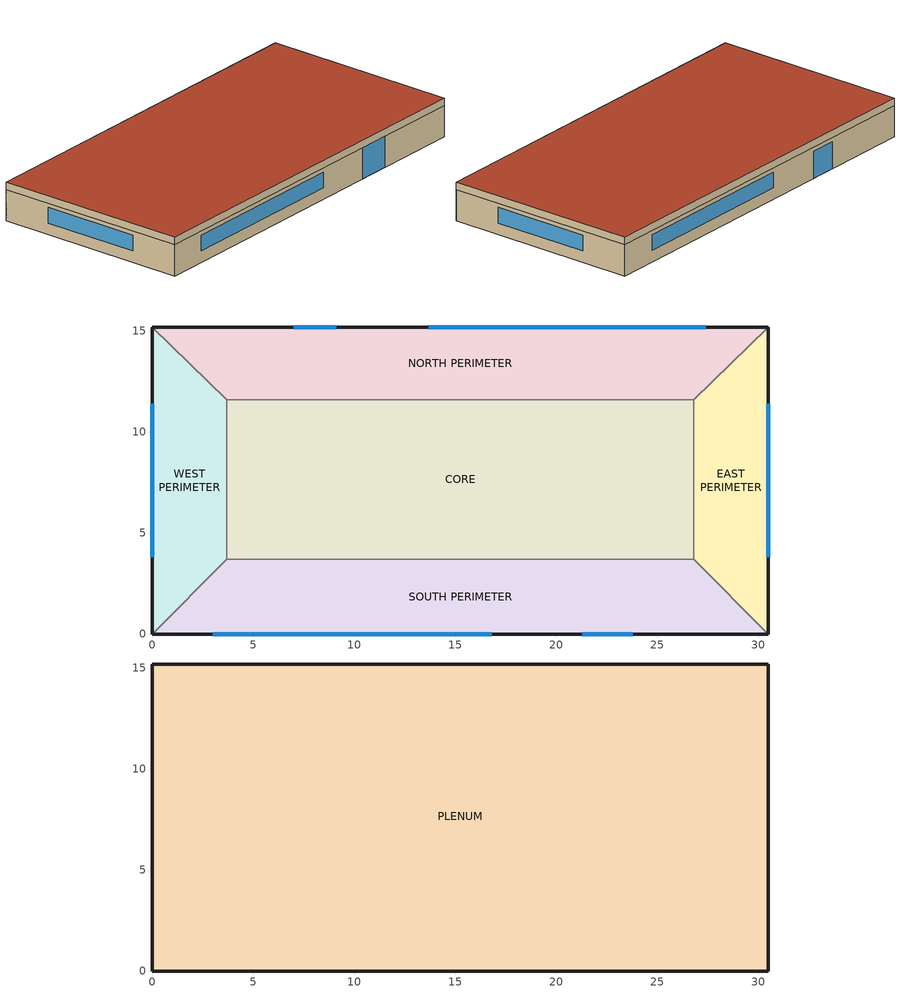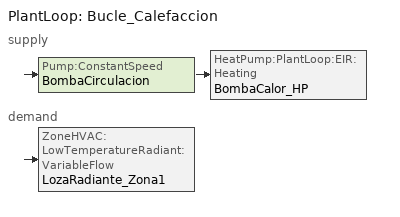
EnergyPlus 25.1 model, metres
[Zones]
NORTH PERIMETER
 floor ground (FLOOR-SLAB-1): 26.8,11.6 3.7,11.6 0,15.2 30.5,15.2 z0
 wall outside (WALL-1): 30.5,15.2 0,15.2 z0:2.4
 wall to EAST PERIMETER (INT-WALL-1): 26.8,11.6 30.5,15.2 z0:2.4
 wall to WEST PERIMETER (INT-WALL-1): 0,15.2 3.7,11.6 z0:2.4
 wall to CORE (INT-WALL-1): 3.7,11.6 26.8,11.6 z0:2.4
 window (Double LoE Clear Argon): 9.1,15.2 7,15.2 z0:2.1; 27.4,15.2 13.7,15.2 z0.9:2.1
SOUTH PERIMETER
 floor ground (FLOOR-SLAB-1): 26.8,3.7 30.5,0 0,0 3.7,3.7 z0
 wall outside (WALL-1): 0,0 30.5,0 z0:2.4
 wall to EAST PERIMETER (INT-WALL-1): 30.5,0 26.8,3.7 z0:2.4
 wall to WEST PERIMETER (INT-WALL-1): 3.7,3.7 0,0 z0:2.4
 wall to CORE (INT-WALL-1): 26.8,3.7 3.7,3.7 z0:2.4
 window (Double LoE Clear Argon): 21.3,0 23.8,0 z0:2.4; 3,0 16.8,0 z0.9:2.1
EAST PERIMETER
 floor ground (FLOOR-SLAB-1): 26.8,11.6 30.5,15.2 30.5,0 26.8,3.7 z0
 wall outside (WALL-1): 30.5,0 30.5,15.2 z0:2.4
 wall to CORE (INT-WALL-1): 26.8,11.6 26.8,3.7 z0:2.4
 window (Double LoE Clear Argon): 30.5,3.8 30.5,11.4 z0.9:2.1
WEST PERIMETER
 floor ground (FLOOR-SLAB-1): 3.7,3.7 0,0 0,15.2 3.7,11.6 z0
 wall outside (WALL-1): 0,15.2 0,0 z0:2.4
 wall to CORE (INT-WALL-1): 3.7,3.7 3.7,11.6 z0:2.4
 window (Double LoE Clear Argon): 0,11.4 0,3.8 z0.9:2.1
CORE
 floor ground (FLOOR-SLAB-1): 26.8,11.6 26.8,3.7 3.7,3.7 3.7,11.6 z0
PLENUM
 floor to SOUTH PERIMETER (CLNG-1): 26.8,3.7 30.5,0 0,0 3.7,3.7 z2.4
 floor to EAST PERIMETER (CLNG-1): 26.8,11.6 30.5,15.2 30.5,0 26.8,3.7 z2.4
 floor to NORTH PERIMETER (CLNG-1): 26.8,11.6 3.7,11.6 0,15.2 30.5,15.2 z2.4
 floor to WEST PERIMETER (CLNG-1): 3.7,3.7 0,0 0,15.2 3.7,11.6 z2.4
 floor to CORE (CLNG-1): 26.8,11.6 26.8,3.7 3.7,3.7 3.7,11.6 z2.4
 wall outside (WALL-1): 30.5,15.2 0,15.2 0,0 30.5,0 30.5,15.2 z2.4:3
 roof outside (ROOF-1): 0,15.2 0,0 30.5,0 30.5,15.2 z3
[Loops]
PlantLoop 'Bucle_Calefaccion'
 supply: Pump:ConstantSpeed 'BombaCirculacion' > HeatPump:PlantLoop:EIR:Heating 'BombaCalor_HP'
 demand: ZoneHVAC:LowTemperatureRadiant:VariableFlow 'LozaRadiante_Zona1'
[Building]
Exercise 2: 0, City, 0.04, 0.4, FullInteriorAndExterior, , 6
[Site:GroundTemperature:BuildingSurface]
20, 20, 19, 18, 17, 16, 15, 16, 17, 18, 19, 20
[Site:Location]
MONTEVIDEO - URY: -34.83, -56.83, -3, 32
[SizingPeriod:DesignDay]
CHICAGO_IL_USA Cooling 1% Conditions DB=>MWB: 7, 21, SummerDesignDay, 31.3, 10.9, , , WetBulb, 22.8, , , , , 99063, 5.4, 230, No, No, No, ASHRAEClearSky, , , , , 1
CHICAGO_IL_USA Heating 99% Conditions: 1, 21, WinterDesignDay, -18.1, 0, , , WetBulb, -18.1, , , , , 99063, 4.6, 270, No, No, No, ASHRAEClearSky, , , , , 0
[Construction]
CLNG-1: MAT-CLNG-1
Double LoE Clear Argon: LoE CLEAR 6MM, ARGON 13MM, CLEAR 6MM
FLOOR-SLAB-1: CC03, CC03
INT-WALL-1: GP02, AL21, GP02
ROOF-1: RG01, BR01, IN46, WD01
WALL-1: WD01, PW03, IN02, GP01
[Material]
BR01: VeryRough, 0.0095, 0.162, 1121, 1464, 0.9, 0.7, 0.7
CC03: MediumRough, 0.1016, 1.31, 2243, 837, 0.9, 0.65, 0.65
GP01: MediumSmooth, 0.0127, 0.16, 801, 837, 0.9, 0.75, 0.75
GP02: MediumSmooth, 0.0159, 0.16, 801, 837, 0.9, 0.75, 0.75
IN02: Rough, 0.0901, 0.043, 10, 837, 0.9, 0.75, 0.75
IN46: VeryRough, 0.0762, 0.023, 24, 1590, 0.9, 0.5, 0.5
PW03: MediumSmooth, 0.0127, 0.115, 545, 1213, 0.9, 0.78, 0.78
RG01: Rough, 0.0127, 1.442, 881, 1674, 0.9, 0.65, 0.65
WD01: MediumSmooth, 0.0191, 0.115, 513, 1381, 0.9, 0.78, 0.78
[Material:AirGap]
AL21: 0.157
[Material:NoMass]
MAT-CLNG-1: Rough, 0.652259, 0.65, 0.65, 0.65
[WindowMaterial:Gas]
ARGON 13MM: Argon, 0.0127
[WindowMaterial:Glazing]
CLEAR 6MM: SpectralAverage, , 0.006, 0.775, 0.071, 0.071, 0.881, 0.08, 0.08, 0, 0.84, 0.84, 0.9
LoE CLEAR 6MM: SpectralAverage, , 0.006, 0.6, 0.17, 0.22, 0.84, 0.055, 0.078, 0, 0.84, 0.1, 0.9
[HeatPump:PlantLoop:EIR:Heating]
BombaCalor_HP: Nodo_Entrada_Condensador, Nodo_Salida_Condensador, AirSource, Nodo_AireExterior_HP, Nodo_Salida_Aire_HP, , , , Autosize, Autosize, Autosize, 9000, 3, 1, CapCurveFuncTemp, EIRCurveFuncTemp, EIRCurveFuncPLR, 1, HeatingCapacity, Setpoint, ConstantFlow, , -100, 100, , , , 10, , 0.058333, , , , , 4.5
[People]
Personas_Norte: NORTH PERIMETER, Siempre, People, 5, , , 0.3, Autocalculate, NivelActividad_Personas, 3.82e-8, No, EnclosureAveraged, , , ClothingInsulationSchedule, , , , , , , , , , , , 15.56, 30
[PlantEquipmentList]
Lista_Equipos_Calefaccion: HeatPump:PlantLoop:EIR:Heating, BombaCalor_HP
[PlantEquipmentOperation:HeatingLoad]
Calefaccion_Carga: 0, 100000, Lista_Equipos_Calefaccion
[PlantEquipmentOperationSchemes]
Esquema_Calefaccion: PlantEquipmentOperation:HeatingLoad, Calefaccion_Carga, Constant
[PlantLoop]
Bucle_Calefaccion: Water, , Esquema_Calefaccion, Nodo_Salida_Condensador, 90, 5, 0.001, 0.001, Autocalculate, Nodo_Supply_Inlet, Nodo_Supply_Outlet, Branch_suministro, , Nodo_Demand_Inlet, Nodo_Demand_Outlet, Branch_demanda, , SequentialLoad, , SingleSetpoint, None, None, 2
[Pump:ConstantSpeed]
BombaCirculacion: Nodo_Supply_Inlet, Nodo_Salida_Bomba, 0.001, 40000, 100, 0.8, , Intermittent, Constant, , , , , , PowerPerFlowPerPressure, 348701.1, 1.28205, General
[SetpointManager:Scheduled]
Setpoint_Temp_Bucle: Temperature, Temperatura_Calefaccion_Schedule, Nodo_Salida_Condensador
[Sizing:Plant]
Bucle_Calefaccion: Heating, 40, 5, NonCoincident, 1
[Sizing:Zone]
NORTH PERIMETER: SupplyAirTemperature, 12.8, , SupplyAirTemperature, 40, , 0.008, 0.008, , , , DesignDay, , , , 0.2, DesignDay, 1, , , 0.3, , No, NeutralSupplyAir, Autosize, Autosize, Sensible Load Only No Latent Load, HumidityRatioDifference, , 0.005, HumidityRatioDifference, , 0.005, , , Coincident
[Zone]
CORE: 0, 0, 0, 0, 1, 1, 2.4384, 447.683, Autocalculate, , , Yes
EAST PERIMETER; WEST PERIMETER: 0, 0, 0, 0, 1, 1, 2.4384, 103.311, Autocalculate, , , Yes
NORTH PERIMETER; SOUTH PERIMETER: 0, 0, 0, 0, 1, 1, 2.4384, 239.247, Autocalculate, , , Yes
PLENUM: 0, 0, 0, 0, 1, 1, 0.6096, 283.2, Autocalculate, , , No
[Zone equipment]
NORTH PERIMETER: LozaRadiante_Zona1
[ZoneHVAC:LowTemperatureRadiant:SurfaceGroup]
GrupoSuperficies_Zona1: F3-1, 1
[ZoneHVAC:LowTemperatureRadiant:VariableFlow]
LozaRadiante_Zona1: Diseno1, Constant, NORTH PERIMETER, GrupoSuperficies_Zona1, Autosize, Autosize, 0.001, Nodo_Demand_Inlet, Nodo_Demand_Outlet, , , , , OnePerSurface, 106.7
[ZoneHVAC:LowTemperatureRadiant:VariableFlow:Design]
Diseno1: ConvectionOnly, 0.013, 0.016, 0.35, MeanAirTemperature, ZeroFlowPower, CapacityPerFloorArea, 500, 1.5, 0.5, Setpoint_Constante_22, CoolingDesignCapacity, , , 0.5, , SimpleOff, 1
[ZoneInfiltration:DesignFlowRate]
NORTH PERIMETER Infil 1: NORTH PERIMETER, Constant, Flow/Zone, 0.015, , , , 0, 0, 0.2237, 0
[Curve:Biquadratic]
CapCurveFuncTemp: 0.758746, 0.027626, 0.000148716, 0.0034992, -0.00026114, -0.00038589, -5, 40, -5, 40, , , Dimensionless, Dimensionless, Dimensionless
EIRCurveFuncTemp: 1.19248, -0.0300438, 0.00103745, 0.00197894, 0.000145054, -0.00082352, -5, 40, -5, 40, , , Dimensionless, Dimensionless, Dimensionless
[Curve:Quadratic]
EIRCurveFuncPLR: 0.85, 0.15, 0, 0, 1, , , Dimensionless, Dimensionless
[Schedule:Compact]
Constant: On/Off, Through: 12/31, For: AllDays, Until: 24:00, 1
NivelActividad_Personas: Any Number, Through: 12/31, For: AllDays, Until: 24:00, 131
Setpoint_Constante_22: Temperature, Through: 12/31, For: AllDays, Until: 24:00, 100
Siempre: Fraction, Through: 12/31, For: AllDays, Until: 24:00, 1
Temperatura_Calefaccion_Schedule: Temperature, Through: 12/31, For: AllDays, Until: 24:00, 90
